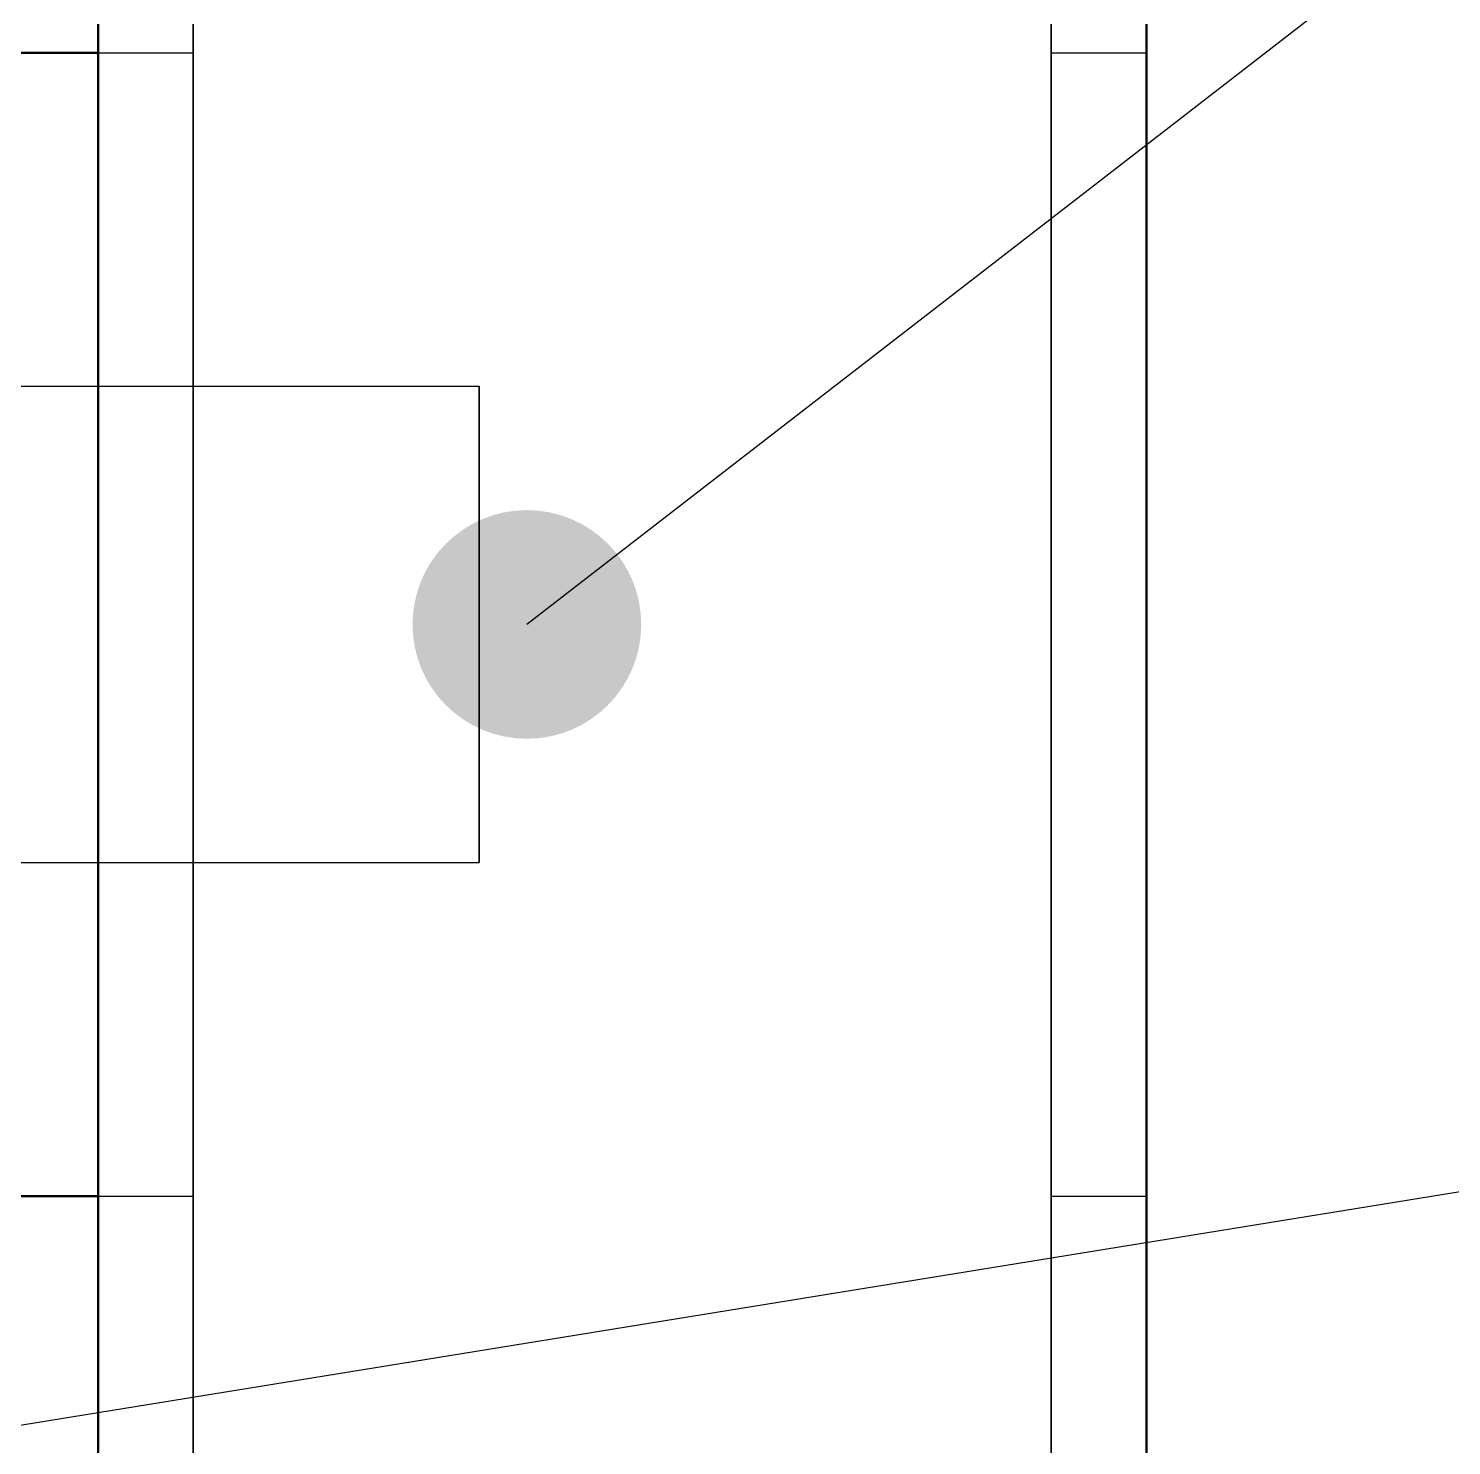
# Model space of a CAD drawing. Header units: millimetres. Extents: x 0 to 420, y 0 to 297.
# Drawn here: x 103.63 to 111.1, y 163.69 to 171.13 of the extents above; entities that cross this region are included whole.
import ezdxf

# ---------------------------------------------------------------- set-up
doc = ezdxf.new("R2010")
doc.units = ezdxf.units.MM
doc.linetypes.add('ISO02-TRAZOS', pattern=[3.75, 3, -0.75])
for name, color, linetype, lineweight in [('01-VISIBLE', 7, 'CONTINUOUS', 50), ('02-OCULTA', 4, 'ISO02-TRAZOS', 25), ('08-FINA', 5, 'CONTINUOUS', 25)]:
    doc.layers.add(name, color=color, linetype=linetype, lineweight=lineweight)

msp = doc.modelspace()

# ---------------------------------------------------------------- hatches: boundary and pattern name
at = {"layer": '08-FINA'}
h = msp.add_hatch(color=7, dxfattribs=at)
h.dxf.hatch_style = 1
edge = h.paths.add_edge_path()
edge.add_arc((106.25, 168), 0.6, 0, 360)

# ---------------------------------------------------------------- linework, layer by layer
at = {"layer": '01-VISIBLE'}
for p, q in [((103.27, 171), (104, 171)), ((103, 165), (104, 165))]:
    msp.add_line(p, q, dxfattribs=at)
for points in [[(104, 171.15), (104, 171.075), (104, 171), (104, 170.925), (104, 170.85), (104, 170.775), (104, 170.7), (104, 170.625), (104, 170.55), (104, 170.475), (104, 170.4), (104, 170.325), (104, 170.25), (104, 170.175), (104, 170.1), (104, 170.025), (104, 169.95), (104, 169.875), (104, 169.8), (104, 169.725), (104, 169.65), (104, 169.575), (104, 169.5), (104, 169.425), (104, 169.35), (104, 169.275), (104, 169.2), (104, 169.125), (104, 169.05), (104, 168.975), (104, 168.9), (104, 168.825), (104, 168.75), (104, 168.675), (104, 168.6), (104, 168.525), (104, 168.45), (104, 168.375), (104, 168.3), (104, 168.225), (104, 168.15), (104, 168.075), (104, 168), (104, 167.925), (104, 167.85), (104, 167.775), (104, 167.7), (104, 167.625), (104, 167.55), (104, 167.475), (104, 167.4), (104, 167.325), (104, 167.25), (104, 167.175), (104, 167.1), (104, 167.025), (104, 166.95), (104, 166.875), (104, 166.8), (104, 166.725), (104, 166.65), (104, 166.575), (104, 166.5), (104, 166.425), (104, 166.35), (104, 166.275), (104, 166.2), (104, 166.125), (104, 166.05), (104, 165.975), (104, 165.9), (104, 165.825), (104, 165.75), (104, 165.675), (104, 165.6), (104, 165.525), (104, 165.45), (104, 165.375), (104, 165.3), (104, 165.225), (104, 165.15), (104, 165.075), (104, 165), (104, 164.925), (104, 164.85), (104, 164.775), (104, 164.7), (104, 164.625), (104, 164.55), (104, 164.475), (104, 164.4), (104, 164.325), (104, 164.25), (104, 164.175), (104, 164.1), (104, 164.025), (104, 163.95), (104, 163.875), (104, 163.8), (104, 163.725), (104, 163.65)], [(109.5, 171.15), (109.5, 171.075), (109.5, 171), (109.5, 170.925), (109.5, 170.85), (109.5, 170.775), (109.5, 170.7), (109.5, 170.625), (109.5, 170.55), (109.5, 170.475), (109.5, 170.4), (109.5, 170.325), (109.5, 170.25), (109.5, 170.175), (109.5, 170.1), (109.5, 170.025), (109.5, 169.95), (109.5, 169.875), (109.5, 169.8), (109.5, 169.725), (109.5, 169.65), (109.5, 169.575), (109.5, 169.5), (109.5, 169.425), (109.5, 169.35), (109.5, 169.275), (109.5, 169.2), (109.5, 169.125), (109.5, 169.05), (109.5, 168.975), (109.5, 168.9), (109.5, 168.825), (109.5, 168.75), (109.5, 168.675), (109.5, 168.6), (109.5, 168.525), (109.5, 168.45), (109.5, 168.375), (109.5, 168.3), (109.5, 168.225), (109.5, 168.15), (109.5, 168.075), (109.5, 168), (109.5, 167.925), (109.5, 167.85), (109.5, 167.775), (109.5, 167.7), (109.5, 167.625), (109.5, 167.55), (109.5, 167.475), (109.5, 167.4), (109.5, 167.325), (109.5, 167.25), (109.5, 167.175), (109.5, 167.1), (109.5, 167.025), (109.5, 166.95), (109.5, 166.875), (109.5, 166.8), (109.5, 166.725), (109.5, 166.65), (109.5, 166.575), (109.5, 166.5), (109.5, 166.425), (109.5, 166.35), (109.5, 166.275), (109.5, 166.2), (109.5, 166.125), (109.5, 166.05), (109.5, 165.975), (109.5, 165.9), (109.5, 165.825), (109.5, 165.75), (109.5, 165.675), (109.5, 165.6), (109.5, 165.525), (109.5, 165.45), (109.5, 165.375), (109.5, 165.3), (109.5, 165.225), (109.5, 165.15), (109.5, 165.075), (109.5, 165), (109.5, 164.925), (109.5, 164.85), (109.5, 164.775), (109.5, 164.7), (109.5, 164.625), (109.5, 164.55), (109.5, 164.475), (109.5, 164.4), (109.5, 164.325), (109.5, 164.25), (109.5, 164.175), (109.5, 164.1), (109.5, 164.025), (109.5, 163.95), (109.5, 163.875), (109.5, 163.8), (109.5, 163.725), (109.5, 163.65)]]:
    msp.add_lwpolyline(points, dxfattribs=at)
at = {"layer": '02-OCULTA'}
for p, q in [((104, 171), (104.5, 171)), ((109, 171), (109.5, 171)), ((103, 169.25), (106, 169.25)), ((103, 166.75), (106, 166.75)), ((104, 165), (104.5, 165)), ((109, 165), (109.5, 165))]:
    msp.add_line(p, q, dxfattribs=at)
for points in [[(104, 163.65), (104, 163.725), (104, 163.8), (104, 163.875), (104, 163.95), (104, 164.025), (104, 164.1), (104, 164.175), (104, 164.25), (104, 164.325), (104, 164.4), (104, 164.475), (104, 164.55), (104, 164.625), (104, 164.7), (104, 164.775), (104, 164.85), (104, 164.925), (104, 165), (104, 165.075), (104, 165.15), (104, 165.225), (104, 165.3), (104, 165.375), (104, 165.45), (104, 165.525), (104, 165.6), (104, 165.675), (104, 165.75), (104, 165.825), (104, 165.9), (104, 165.975), (104, 166.05), (104, 166.125), (104, 166.2), (104, 166.275), (104, 166.35), (104, 166.425), (104, 166.5), (104, 166.575), (104, 166.65), (104, 166.725), (104, 166.8), (104, 166.875), (104, 166.95), (104, 167.025), (104, 167.1), (104, 167.175), (104, 167.25), (104, 167.325), (104, 167.4), (104, 167.475), (104, 167.55), (104, 167.625), (104, 167.7), (104, 167.775), (104, 167.85), (104, 167.925), (104, 168), (104, 168.075), (104, 168.15), (104, 168.225), (104, 168.3), (104, 168.375), (104, 168.45), (104, 168.525), (104, 168.6), (104, 168.675), (104, 168.75), (104, 168.825), (104, 168.9), (104, 168.975), (104, 169.05), (104, 169.125), (104, 169.2), (104, 169.275), (104, 169.35), (104, 169.425), (104, 169.5), (104, 169.575), (104, 169.65), (104, 169.725), (104, 169.8), (104, 169.875), (104, 169.95), (104, 170.025), (104, 170.1), (104, 170.175), (104, 170.25), (104, 170.325), (104, 170.4), (104, 170.475), (104, 170.55), (104, 170.625), (104, 170.7), (104, 170.775), (104, 170.85), (104, 170.925), (104, 171), (104, 171.075), (104, 171.15)], [(104, 171.15), (104, 171.1), (104, 171.05), (104, 171), (104, 170.95), (104, 170.9), (104, 170.85), (104, 170.8), (104, 170.75), (104, 170.7), (104, 170.65), (104, 170.6), (104, 170.55), (104, 170.5), (104, 170.45), (104, 170.4), (104, 170.35), (104, 170.3), (104, 170.25), (104, 170.2), (104, 170.15), (104, 170.1), (104, 170.05), (104, 170), (104, 169.95), (104, 169.9), (104, 169.85), (104, 169.8), (104, 169.75), (104, 169.7), (104, 169.65), (104, 169.6), (104, 169.55), (104, 169.5), (104, 169.45), (104, 169.4), (104, 169.35), (104, 169.3), (104, 169.25), (104, 169.2), (104, 169.15), (104, 169.1), (104, 169.05), (104, 169), (104, 168.95), (104, 168.9), (104, 168.85), (104, 168.8), (104, 168.75), (104, 168.7), (104, 168.65), (104, 168.6), (104, 168.55), (104, 168.5), (104, 168.45), (104, 168.4), (104, 168.35), (104, 168.3), (104, 168.25), (104, 168.2), (104, 168.15), (104, 168.1), (104, 168.05), (104, 168), (104, 167.95), (104, 167.9), (104, 167.85), (104, 167.8), (104, 167.75), (104, 167.7), (104, 167.65), (104, 167.6), (104, 167.55), (104, 167.5), (104, 167.45), (104, 167.4), (104, 167.35), (104, 167.3), (104, 167.25), (104, 167.2), (104, 167.15), (104, 167.1), (104, 167.05), (104, 167), (104, 166.95), (104, 166.9), (104, 166.85), (104, 166.8), (104, 166.75), (104, 166.7), (104, 166.65), (104, 166.6), (104, 166.55), (104, 166.5), (104, 166.45), (104, 166.4), (104, 166.35), (104, 166.3), (104, 166.25), (104, 166.2), (104, 166.15), (104, 166.1), (104, 166.05), (104, 166), (104, 165.95), (104, 165.9), (104, 165.85), (104, 165.8), (104, 165.75), (104, 165.7), (104, 165.65), (104, 165.6), (104, 165.55), (104, 165.5), (104, 165.45), (104, 165.4), (104, 165.35), (104, 165.3), (104, 165.25), (104, 165.2), (104, 165.15), (104, 165.1), (104, 165.05), (104, 165), (104, 164.95), (104, 164.9), (104, 164.85), (104, 164.8), (104, 164.75), (104, 164.7), (104, 164.65), (104, 164.6), (104, 164.55), (104, 164.5), (104, 164.45), (104, 164.4), (104, 164.35), (104, 164.3), (104, 164.25), (104, 164.2), (104, 164.15), (104, 164.1), (104, 164.05), (104, 164), (104, 163.95), (104, 163.9), (104, 163.85), (104, 163.8), (104, 163.75), (104, 163.7), (104, 163.65)], [(104, 163.65), (104, 163.7), (104, 163.75), (104, 163.8), (104, 163.85), (104, 163.9), (104, 163.95), (104, 164), (104, 164.05), (104, 164.1), (104, 164.15), (104, 164.2), (104, 164.25), (104, 164.3), (104, 164.35), (104, 164.4), (104, 164.45), (104, 164.5), (104, 164.55), (104, 164.6), (104, 164.65), (104, 164.7), (104, 164.75), (104, 164.8), (104, 164.85), (104, 164.9), (104, 164.95), (104, 165), (104, 165.05), (104, 165.1), (104, 165.15), (104, 165.2), (104, 165.25), (104, 165.3), (104, 165.35), (104, 165.4), (104, 165.45), (104, 165.5), (104, 165.55), (104, 165.6), (104, 165.65), (104, 165.7), (104, 165.75), (104, 165.8), (104, 165.85), (104, 165.9), (104, 165.95), (104, 166), (104, 166.05), (104, 166.1), (104, 166.15), (104, 166.2), (104, 166.25), (104, 166.3), (104, 166.35), (104, 166.4), (104, 166.45), (104, 166.5), (104, 166.55), (104, 166.6), (104, 166.65), (104, 166.7), (104, 166.75), (104, 166.8), (104, 166.85), (104, 166.9), (104, 166.95), (104, 167), (104, 167.05), (104, 167.1), (104, 167.15), (104, 167.2), (104, 167.25), (104, 167.3), (104, 167.35), (104, 167.4), (104, 167.45), (104, 167.5), (104, 167.55), (104, 167.6), (104, 167.65), (104, 167.7), (104, 167.75), (104, 167.8), (104, 167.85), (104, 167.9), (104, 167.95), (104, 168), (104, 168.05), (104, 168.1), (104, 168.15), (104, 168.2), (104, 168.25), (104, 168.3), (104, 168.35), (104, 168.4), (104, 168.45), (104, 168.5), (104, 168.55), (104, 168.6), (104, 168.65), (104, 168.7), (104, 168.75), (104, 168.8), (104, 168.85), (104, 168.9), (104, 168.95), (104, 169), (104, 169.05), (104, 169.1), (104, 169.15), (104, 169.2), (104, 169.25), (104, 169.3), (104, 169.35), (104, 169.4), (104, 169.45), (104, 169.5), (104, 169.55), (104, 169.6), (104, 169.65), (104, 169.7), (104, 169.75), (104, 169.8), (104, 169.85), (104, 169.9), (104, 169.95), (104, 170), (104, 170.05), (104, 170.1), (104, 170.15), (104, 170.2), (104, 170.25), (104, 170.3), (104, 170.35), (104, 170.4), (104, 170.45), (104, 170.5), (104, 170.55), (104, 170.6), (104, 170.65), (104, 170.7), (104, 170.75), (104, 170.8), (104, 170.85), (104, 170.9), (104, 170.95), (104, 171), (104, 171.05), (104, 171.1), (104, 171.15)], [(104.5, 171.15), (104.5, 171.1), (104.5, 171.05), (104.5, 171), (104.5, 170.95), (104.5, 170.9), (104.5, 170.85), (104.5, 170.8), (104.5, 170.75), (104.5, 170.7), (104.5, 170.65), (104.5, 170.6), (104.5, 170.55), (104.5, 170.5), (104.5, 170.45), (104.5, 170.4), (104.5, 170.35), (104.5, 170.3), (104.5, 170.25), (104.5, 170.2), (104.5, 170.15), (104.5, 170.1), (104.5, 170.05), (104.5, 170), (104.5, 169.95), (104.5, 169.9), (104.5, 169.85), (104.5, 169.8), (104.5, 169.75), (104.5, 169.7), (104.5, 169.65), (104.5, 169.6), (104.5, 169.55), (104.5, 169.5), (104.5, 169.45), (104.5, 169.4), (104.5, 169.35), (104.5, 169.3), (104.5, 169.25), (104.5, 169.2), (104.5, 169.15), (104.5, 169.1), (104.5, 169.05), (104.5, 169), (104.5, 168.95), (104.5, 168.9), (104.5, 168.85), (104.5, 168.8), (104.5, 168.75), (104.5, 168.7), (104.5, 168.65), (104.5, 168.6), (104.5, 168.55), (104.5, 168.5), (104.5, 168.45), (104.5, 168.4), (104.5, 168.35), (104.5, 168.3), (104.5, 168.25), (104.5, 168.2), (104.5, 168.15), (104.5, 168.1), (104.5, 168.05), (104.5, 168), (104.5, 167.95), (104.5, 167.9), (104.5, 167.85), (104.5, 167.8), (104.5, 167.75), (104.5, 167.7), (104.5, 167.65), (104.5, 167.6), (104.5, 167.55), (104.5, 167.5), (104.5, 167.45), (104.5, 167.4), (104.5, 167.35), (104.5, 167.3), (104.5, 167.25), (104.5, 167.2), (104.5, 167.15), (104.5, 167.1), (104.5, 167.05), (104.5, 167), (104.5, 166.95), (104.5, 166.9), (104.5, 166.85), (104.5, 166.8), (104.5, 166.75), (104.5, 166.7), (104.5, 166.65), (104.5, 166.6), (104.5, 166.55), (104.5, 166.5), (104.5, 166.45), (104.5, 166.4), (104.5, 166.35), (104.5, 166.3), (104.5, 166.25), (104.5, 166.2), (104.5, 166.15), (104.5, 166.1), (104.5, 166.05), (104.5, 166), (104.5, 165.95), (104.5, 165.9), (104.5, 165.85), (104.5, 165.8), (104.5, 165.75), (104.5, 165.7), (104.5, 165.65), (104.5, 165.6), (104.5, 165.55), (104.5, 165.5), (104.5, 165.45), (104.5, 165.4), (104.5, 165.35), (104.5, 165.3), (104.5, 165.25), (104.5, 165.2), (104.5, 165.15), (104.5, 165.1), (104.5, 165.05), (104.5, 165), (104.5, 164.95), (104.5, 164.9), (104.5, 164.85), (104.5, 164.8), (104.5, 164.75), (104.5, 164.7), (104.5, 164.65), (104.5, 164.6), (104.5, 164.55), (104.5, 164.5), (104.5, 164.45), (104.5, 164.4), (104.5, 164.35), (104.5, 164.3), (104.5, 164.25), (104.5, 164.2), (104.5, 164.15), (104.5, 164.1), (104.5, 164.05), (104.5, 164), (104.5, 163.95), (104.5, 163.9), (104.5, 163.85), (104.5, 163.8), (104.5, 163.75), (104.5, 163.7), (104.5, 163.65)], [(104.5, 163.65), (104.5, 163.7), (104.5, 163.75), (104.5, 163.8), (104.5, 163.85), (104.5, 163.9), (104.5, 163.95), (104.5, 164), (104.5, 164.05), (104.5, 164.1), (104.5, 164.15), (104.5, 164.2), (104.5, 164.25), (104.5, 164.3), (104.5, 164.35), (104.5, 164.4), (104.5, 164.45), (104.5, 164.5), (104.5, 164.55), (104.5, 164.6), (104.5, 164.65), (104.5, 164.7), (104.5, 164.75), (104.5, 164.8), (104.5, 164.85), (104.5, 164.9), (104.5, 164.95), (104.5, 165), (104.5, 165.05), (104.5, 165.1), (104.5, 165.15), (104.5, 165.2), (104.5, 165.25), (104.5, 165.3), (104.5, 165.35), (104.5, 165.4), (104.5, 165.45), (104.5, 165.5), (104.5, 165.55), (104.5, 165.6), (104.5, 165.65), (104.5, 165.7), (104.5, 165.75), (104.5, 165.8), (104.5, 165.85), (104.5, 165.9), (104.5, 165.95), (104.5, 166), (104.5, 166.05), (104.5, 166.1), (104.5, 166.15), (104.5, 166.2), (104.5, 166.25), (104.5, 166.3), (104.5, 166.35), (104.5, 166.4), (104.5, 166.45), (104.5, 166.5), (104.5, 166.55), (104.5, 166.6), (104.5, 166.65), (104.5, 166.7), (104.5, 166.75), (104.5, 166.8), (104.5, 166.85), (104.5, 166.9), (104.5, 166.95), (104.5, 167), (104.5, 167.05), (104.5, 167.1), (104.5, 167.15), (104.5, 167.2), (104.5, 167.25), (104.5, 167.3), (104.5, 167.35), (104.5, 167.4), (104.5, 167.45), (104.5, 167.5), (104.5, 167.55), (104.5, 167.6), (104.5, 167.65), (104.5, 167.7), (104.5, 167.75), (104.5, 167.8), (104.5, 167.85), (104.5, 167.9), (104.5, 167.95), (104.5, 168), (104.5, 168.05), (104.5, 168.1), (104.5, 168.15), (104.5, 168.2), (104.5, 168.25), (104.5, 168.3), (104.5, 168.35), (104.5, 168.4), (104.5, 168.45), (104.5, 168.5), (104.5, 168.55), (104.5, 168.6), (104.5, 168.65), (104.5, 168.7), (104.5, 168.75), (104.5, 168.8), (104.5, 168.85), (104.5, 168.9), (104.5, 168.95), (104.5, 169), (104.5, 169.05), (104.5, 169.1), (104.5, 169.15), (104.5, 169.2), (104.5, 169.25), (104.5, 169.3), (104.5, 169.35), (104.5, 169.4), (104.5, 169.45), (104.5, 169.5), (104.5, 169.55), (104.5, 169.6), (104.5, 169.65), (104.5, 169.7), (104.5, 169.75), (104.5, 169.8), (104.5, 169.85), (104.5, 169.9), (104.5, 169.95), (104.5, 170), (104.5, 170.05), (104.5, 170.1), (104.5, 170.15), (104.5, 170.2), (104.5, 170.25), (104.5, 170.3), (104.5, 170.35), (104.5, 170.4), (104.5, 170.45), (104.5, 170.5), (104.5, 170.55), (104.5, 170.6), (104.5, 170.65), (104.5, 170.7), (104.5, 170.75), (104.5, 170.8), (104.5, 170.85), (104.5, 170.9), (104.5, 170.95), (104.5, 171), (104.5, 171.05), (104.5, 171.1), (104.5, 171.15)], [(109, 171.15), (109, 171.1), (109, 171.05), (109, 171), (109, 170.95), (109, 170.9), (109, 170.85), (109, 170.8), (109, 170.75), (109, 170.7), (109, 170.65), (109, 170.6), (109, 170.55), (109, 170.5), (109, 170.45), (109, 170.4), (109, 170.35), (109, 170.3), (109, 170.25), (109, 170.2), (109, 170.15), (109, 170.1), (109, 170.05), (109, 170), (109, 169.95), (109, 169.9), (109, 169.85), (109, 169.8), (109, 169.75), (109, 169.7), (109, 169.65), (109, 169.6), (109, 169.55), (109, 169.5), (109, 169.45), (109, 169.4), (109, 169.35), (109, 169.3), (109, 169.25), (109, 169.2), (109, 169.15), (109, 169.1), (109, 169.05), (109, 169), (109, 168.95), (109, 168.9), (109, 168.85), (109, 168.8), (109, 168.75), (109, 168.7), (109, 168.65), (109, 168.6), (109, 168.55), (109, 168.5), (109, 168.45), (109, 168.4), (109, 168.35), (109, 168.3), (109, 168.25), (109, 168.2), (109, 168.15), (109, 168.1), (109, 168.05), (109, 168), (109, 167.95), (109, 167.9), (109, 167.85), (109, 167.8), (109, 167.75), (109, 167.7), (109, 167.65), (109, 167.6), (109, 167.55), (109, 167.5), (109, 167.45), (109, 167.4), (109, 167.35), (109, 167.3), (109, 167.25), (109, 167.2), (109, 167.15), (109, 167.1), (109, 167.05), (109, 167), (109, 166.95), (109, 166.9), (109, 166.85), (109, 166.8), (109, 166.75), (109, 166.7), (109, 166.65), (109, 166.6), (109, 166.55), (109, 166.5), (109, 166.45), (109, 166.4), (109, 166.35), (109, 166.3), (109, 166.25), (109, 166.2), (109, 166.15), (109, 166.1), (109, 166.05), (109, 166), (109, 165.95), (109, 165.9), (109, 165.85), (109, 165.8), (109, 165.75), (109, 165.7), (109, 165.65), (109, 165.6), (109, 165.55), (109, 165.5), (109, 165.45), (109, 165.4), (109, 165.35), (109, 165.3), (109, 165.25), (109, 165.2), (109, 165.15), (109, 165.1), (109, 165.05), (109, 165), (109, 164.95), (109, 164.9), (109, 164.85), (109, 164.8), (109, 164.75), (109, 164.7), (109, 164.65), (109, 164.6), (109, 164.55), (109, 164.5), (109, 164.45), (109, 164.4), (109, 164.35), (109, 164.3), (109, 164.25), (109, 164.2), (109, 164.15), (109, 164.1), (109, 164.05), (109, 164), (109, 163.95), (109, 163.9), (109, 163.85), (109, 163.8), (109, 163.75), (109, 163.7), (109, 163.65)], [(109, 163.65), (109, 163.7), (109, 163.75), (109, 163.8), (109, 163.85), (109, 163.9), (109, 163.95), (109, 164), (109, 164.05), (109, 164.1), (109, 164.15), (109, 164.2), (109, 164.25), (109, 164.3), (109, 164.35), (109, 164.4), (109, 164.45), (109, 164.5), (109, 164.55), (109, 164.6), (109, 164.65), (109, 164.7), (109, 164.75), (109, 164.8), (109, 164.85), (109, 164.9), (109, 164.95), (109, 165), (109, 165.05), (109, 165.1), (109, 165.15), (109, 165.2), (109, 165.25), (109, 165.3), (109, 165.35), (109, 165.4), (109, 165.45), (109, 165.5), (109, 165.55), (109, 165.6), (109, 165.65), (109, 165.7), (109, 165.75), (109, 165.8), (109, 165.85), (109, 165.9), (109, 165.95), (109, 166), (109, 166.05), (109, 166.1), (109, 166.15), (109, 166.2), (109, 166.25), (109, 166.3), (109, 166.35), (109, 166.4), (109, 166.45), (109, 166.5), (109, 166.55), (109, 166.6), (109, 166.65), (109, 166.7), (109, 166.75), (109, 166.8), (109, 166.85), (109, 166.9), (109, 166.95), (109, 167), (109, 167.05), (109, 167.1), (109, 167.15), (109, 167.2), (109, 167.25), (109, 167.3), (109, 167.35), (109, 167.4), (109, 167.45), (109, 167.5), (109, 167.55), (109, 167.6), (109, 167.65), (109, 167.7), (109, 167.75), (109, 167.8), (109, 167.85), (109, 167.9), (109, 167.95), (109, 168), (109, 168.05), (109, 168.1), (109, 168.15), (109, 168.2), (109, 168.25), (109, 168.3), (109, 168.35), (109, 168.4), (109, 168.45), (109, 168.5), (109, 168.55), (109, 168.6), (109, 168.65), (109, 168.7), (109, 168.75), (109, 168.8), (109, 168.85), (109, 168.9), (109, 168.95), (109, 169), (109, 169.05), (109, 169.1), (109, 169.15), (109, 169.2), (109, 169.25), (109, 169.3), (109, 169.35), (109, 169.4), (109, 169.45), (109, 169.5), (109, 169.55), (109, 169.6), (109, 169.65), (109, 169.7), (109, 169.75), (109, 169.8), (109, 169.85), (109, 169.9), (109, 169.95), (109, 170), (109, 170.05), (109, 170.1), (109, 170.15), (109, 170.2), (109, 170.25), (109, 170.3), (109, 170.35), (109, 170.4), (109, 170.45), (109, 170.5), (109, 170.55), (109, 170.6), (109, 170.65), (109, 170.7), (109, 170.75), (109, 170.8), (109, 170.85), (109, 170.9), (109, 170.95), (109, 171), (109, 171.05), (109, 171.1), (109, 171.15)], [(109.5, 163.65), (109.5, 163.725), (109.5, 163.8), (109.5, 163.875), (109.5, 163.95), (109.5, 164.025), (109.5, 164.1), (109.5, 164.175), (109.5, 164.25), (109.5, 164.325), (109.5, 164.4), (109.5, 164.475), (109.5, 164.55), (109.5, 164.625), (109.5, 164.7), (109.5, 164.775), (109.5, 164.85), (109.5, 164.925), (109.5, 165), (109.5, 165.075), (109.5, 165.15), (109.5, 165.225), (109.5, 165.3), (109.5, 165.375), (109.5, 165.45), (109.5, 165.525), (109.5, 165.6), (109.5, 165.675), (109.5, 165.75), (109.5, 165.825), (109.5, 165.9), (109.5, 165.975), (109.5, 166.05), (109.5, 166.125), (109.5, 166.2), (109.5, 166.275), (109.5, 166.35), (109.5, 166.425), (109.5, 166.5), (109.5, 166.575), (109.5, 166.65), (109.5, 166.725), (109.5, 166.8), (109.5, 166.875), (109.5, 166.95), (109.5, 167.025), (109.5, 167.1), (109.5, 167.175), (109.5, 167.25), (109.5, 167.325), (109.5, 167.4), (109.5, 167.475), (109.5, 167.55), (109.5, 167.625), (109.5, 167.7), (109.5, 167.775), (109.5, 167.85), (109.5, 167.925), (109.5, 168), (109.5, 168.075), (109.5, 168.15), (109.5, 168.225), (109.5, 168.3), (109.5, 168.375), (109.5, 168.45), (109.5, 168.525), (109.5, 168.6), (109.5, 168.675), (109.5, 168.75), (109.5, 168.825), (109.5, 168.9), (109.5, 168.975), (109.5, 169.05), (109.5, 169.125), (109.5, 169.2), (109.5, 169.275), (109.5, 169.35), (109.5, 169.425), (109.5, 169.5), (109.5, 169.575), (109.5, 169.65), (109.5, 169.725), (109.5, 169.8), (109.5, 169.875), (109.5, 169.95), (109.5, 170.025), (109.5, 170.1), (109.5, 170.175), (109.5, 170.25), (109.5, 170.325), (109.5, 170.4), (109.5, 170.475), (109.5, 170.55), (109.5, 170.625), (109.5, 170.7), (109.5, 170.775), (109.5, 170.85), (109.5, 170.925), (109.5, 171), (109.5, 171.075), (109.5, 171.15)], [(109.5, 171.15), (109.5, 171.1), (109.5, 171.05), (109.5, 171), (109.5, 170.95), (109.5, 170.9), (109.5, 170.85), (109.5, 170.8), (109.5, 170.75), (109.5, 170.7), (109.5, 170.65), (109.5, 170.6), (109.5, 170.55), (109.5, 170.5), (109.5, 170.45), (109.5, 170.4), (109.5, 170.35), (109.5, 170.3), (109.5, 170.25), (109.5, 170.2), (109.5, 170.15), (109.5, 170.1), (109.5, 170.05), (109.5, 170), (109.5, 169.95), (109.5, 169.9), (109.5, 169.85), (109.5, 169.8), (109.5, 169.75), (109.5, 169.7), (109.5, 169.65), (109.5, 169.6), (109.5, 169.55), (109.5, 169.5), (109.5, 169.45), (109.5, 169.4), (109.5, 169.35), (109.5, 169.3), (109.5, 169.25), (109.5, 169.2), (109.5, 169.15), (109.5, 169.1), (109.5, 169.05), (109.5, 169), (109.5, 168.95), (109.5, 168.9), (109.5, 168.85), (109.5, 168.8), (109.5, 168.75), (109.5, 168.7), (109.5, 168.65), (109.5, 168.6), (109.5, 168.55), (109.5, 168.5), (109.5, 168.45), (109.5, 168.4), (109.5, 168.35), (109.5, 168.3), (109.5, 168.25), (109.5, 168.2), (109.5, 168.15), (109.5, 168.1), (109.5, 168.05), (109.5, 168), (109.5, 167.95), (109.5, 167.9), (109.5, 167.85), (109.5, 167.8), (109.5, 167.75), (109.5, 167.7), (109.5, 167.65), (109.5, 167.6), (109.5, 167.55), (109.5, 167.5), (109.5, 167.45), (109.5, 167.4), (109.5, 167.35), (109.5, 167.3), (109.5, 167.25), (109.5, 167.2), (109.5, 167.15), (109.5, 167.1), (109.5, 167.05), (109.5, 167), (109.5, 166.95), (109.5, 166.9), (109.5, 166.85), (109.5, 166.8), (109.5, 166.75), (109.5, 166.7), (109.5, 166.65), (109.5, 166.6), (109.5, 166.55), (109.5, 166.5), (109.5, 166.45), (109.5, 166.4), (109.5, 166.35), (109.5, 166.3), (109.5, 166.25), (109.5, 166.2), (109.5, 166.15), (109.5, 166.1), (109.5, 166.05), (109.5, 166), (109.5, 165.95), (109.5, 165.9), (109.5, 165.85), (109.5, 165.8), (109.5, 165.75), (109.5, 165.7), (109.5, 165.65), (109.5, 165.6), (109.5, 165.55), (109.5, 165.5), (109.5, 165.45), (109.5, 165.4), (109.5, 165.35), (109.5, 165.3), (109.5, 165.25), (109.5, 165.2), (109.5, 165.15), (109.5, 165.1), (109.5, 165.05), (109.5, 165), (109.5, 164.95), (109.5, 164.9), (109.5, 164.85), (109.5, 164.8), (109.5, 164.75), (109.5, 164.7), (109.5, 164.65), (109.5, 164.6), (109.5, 164.55), (109.5, 164.5), (109.5, 164.45), (109.5, 164.4), (109.5, 164.35), (109.5, 164.3), (109.5, 164.25), (109.5, 164.2), (109.5, 164.15), (109.5, 164.1), (109.5, 164.05), (109.5, 164), (109.5, 163.95), (109.5, 163.9), (109.5, 163.85), (109.5, 163.8), (109.5, 163.75), (109.5, 163.7), (109.5, 163.65)], [(109.5, 163.65), (109.5, 163.7), (109.5, 163.75), (109.5, 163.8), (109.5, 163.85), (109.5, 163.9), (109.5, 163.95), (109.5, 164), (109.5, 164.05), (109.5, 164.1), (109.5, 164.15), (109.5, 164.2), (109.5, 164.25), (109.5, 164.3), (109.5, 164.35), (109.5, 164.4), (109.5, 164.45), (109.5, 164.5), (109.5, 164.55), (109.5, 164.6), (109.5, 164.65), (109.5, 164.7), (109.5, 164.75), (109.5, 164.8), (109.5, 164.85), (109.5, 164.9), (109.5, 164.95), (109.5, 165), (109.5, 165.05), (109.5, 165.1), (109.5, 165.15), (109.5, 165.2), (109.5, 165.25), (109.5, 165.3), (109.5, 165.35), (109.5, 165.4), (109.5, 165.45), (109.5, 165.5), (109.5, 165.55), (109.5, 165.6), (109.5, 165.65), (109.5, 165.7), (109.5, 165.75), (109.5, 165.8), (109.5, 165.85), (109.5, 165.9), (109.5, 165.95), (109.5, 166), (109.5, 166.05), (109.5, 166.1), (109.5, 166.15), (109.5, 166.2), (109.5, 166.25), (109.5, 166.3), (109.5, 166.35), (109.5, 166.4), (109.5, 166.45), (109.5, 166.5), (109.5, 166.55), (109.5, 166.6), (109.5, 166.65), (109.5, 166.7), (109.5, 166.75), (109.5, 166.8), (109.5, 166.85), (109.5, 166.9), (109.5, 166.95), (109.5, 167), (109.5, 167.05), (109.5, 167.1), (109.5, 167.15), (109.5, 167.2), (109.5, 167.25), (109.5, 167.3), (109.5, 167.35), (109.5, 167.4), (109.5, 167.45), (109.5, 167.5), (109.5, 167.55), (109.5, 167.6), (109.5, 167.65), (109.5, 167.7), (109.5, 167.75), (109.5, 167.8), (109.5, 167.85), (109.5, 167.9), (109.5, 167.95), (109.5, 168), (109.5, 168.05), (109.5, 168.1), (109.5, 168.15), (109.5, 168.2), (109.5, 168.25), (109.5, 168.3), (109.5, 168.35), (109.5, 168.4), (109.5, 168.45), (109.5, 168.5), (109.5, 168.55), (109.5, 168.6), (109.5, 168.65), (109.5, 168.7), (109.5, 168.75), (109.5, 168.8), (109.5, 168.85), (109.5, 168.9), (109.5, 168.95), (109.5, 169), (109.5, 169.05), (109.5, 169.1), (109.5, 169.15), (109.5, 169.2), (109.5, 169.25), (109.5, 169.3), (109.5, 169.35), (109.5, 169.4), (109.5, 169.45), (109.5, 169.5), (109.5, 169.55), (109.5, 169.6), (109.5, 169.65), (109.5, 169.7), (109.5, 169.75), (109.5, 169.8), (109.5, 169.85), (109.5, 169.9), (109.5, 169.95), (109.5, 170), (109.5, 170.05), (109.5, 170.1), (109.5, 170.15), (109.5, 170.2), (109.5, 170.25), (109.5, 170.3), (109.5, 170.35), (109.5, 170.4), (109.5, 170.45), (109.5, 170.5), (109.5, 170.55), (109.5, 170.6), (109.5, 170.65), (109.5, 170.7), (109.5, 170.75), (109.5, 170.8), (109.5, 170.85), (109.5, 170.9), (109.5, 170.95), (109.5, 171), (109.5, 171.05), (109.5, 171.1), (109.5, 171.15)], [(104.5, 171), (104.5, 170.95), (104.5, 170.9), (104.5, 170.85), (104.5, 170.8), (104.5, 170.75), (104.5, 170.7), (104.5, 170.65), (104.5, 170.6), (104.5, 170.55), (104.5, 170.5), (104.5, 170.45), (104.5, 170.4), (104.5, 170.35), (104.5, 170.3), (104.5, 170.25), (104.5, 170.2), (104.5, 170.15), (104.5, 170.1), (104.5, 170.05), (104.5, 170), (104.5, 169.95), (104.5, 169.9), (104.5, 169.85), (104.5, 169.8), (104.5, 169.75), (104.5, 169.7), (104.5, 169.65), (104.5, 169.6), (104.5, 169.55), (104.5, 169.5), (104.5, 169.45), (104.5, 169.4), (104.5, 169.35), (104.5, 169.3), (104.5, 169.25), (104.5, 169.2), (104.5, 169.15), (104.5, 169.1), (104.5, 169.05), (104.5, 169), (104.5, 168.95), (104.5, 168.9), (104.5, 168.85), (104.5, 168.8), (104.5, 168.75), (104.5, 168.7), (104.5, 168.65), (104.5, 168.6), (104.5, 168.55), (104.5, 168.5), (104.5, 168.45), (104.5, 168.4), (104.5, 168.35), (104.5, 168.3), (104.5, 168.25), (104.5, 168.2), (104.5, 168.15), (104.5, 168.1), (104.5, 168.05), (104.5, 168), (104.5, 167.95), (104.5, 167.9), (104.5, 167.85), (104.5, 167.8), (104.5, 167.75), (104.5, 167.7), (104.5, 167.65), (104.5, 167.6), (104.5, 167.55), (104.5, 167.5), (104.5, 167.45), (104.5, 167.4), (104.5, 167.35), (104.5, 167.3), (104.5, 167.25), (104.5, 167.2), (104.5, 167.15), (104.5, 167.1), (104.5, 167.05), (104.5, 167), (104.5, 166.95), (104.5, 166.9), (104.5, 166.85), (104.5, 166.8), (104.5, 166.75), (104.5, 166.7), (104.5, 166.65), (104.5, 166.6), (104.5, 166.55), (104.5, 166.5), (104.5, 166.45), (104.5, 166.4), (104.5, 166.35), (104.5, 166.3), (104.5, 166.25), (104.5, 166.2), (104.5, 166.15), (104.5, 166.1), (104.5, 166.05), (104.5, 166), (104.5, 165.95), (104.5, 165.9), (104.5, 165.85), (104.5, 165.8), (104.5, 165.75), (104.5, 165.7), (104.5, 165.65), (104.5, 165.6), (104.5, 165.55), (104.5, 165.5), (104.5, 165.45), (104.5, 165.4), (104.5, 165.35), (104.5, 165.3), (104.5, 165.25), (104.5, 165.2), (104.5, 165.15), (104.5, 165.1), (104.5, 165.05), (104.5, 165)], [(104.5, 165), (104.5, 165.05), (104.5, 165.1), (104.5, 165.15), (104.5, 165.2), (104.5, 165.25), (104.5, 165.3), (104.5, 165.35), (104.5, 165.4), (104.5, 165.45), (104.5, 165.5), (104.5, 165.55), (104.5, 165.6), (104.5, 165.65), (104.5, 165.7), (104.5, 165.75), (104.5, 165.8), (104.5, 165.85), (104.5, 165.9), (104.5, 165.95), (104.5, 166), (104.5, 166.05), (104.5, 166.1), (104.5, 166.15), (104.5, 166.2), (104.5, 166.25), (104.5, 166.3), (104.5, 166.35), (104.5, 166.4), (104.5, 166.45), (104.5, 166.5), (104.5, 166.55), (104.5, 166.6), (104.5, 166.65), (104.5, 166.7), (104.5, 166.75), (104.5, 166.8), (104.5, 166.85), (104.5, 166.9), (104.5, 166.95), (104.5, 167), (104.5, 167.05), (104.5, 167.1), (104.5, 167.15), (104.5, 167.2), (104.5, 167.25), (104.5, 167.3), (104.5, 167.35), (104.5, 167.4), (104.5, 167.45), (104.5, 167.5), (104.5, 167.55), (104.5, 167.6), (104.5, 167.65), (104.5, 167.7), (104.5, 167.75), (104.5, 167.8), (104.5, 167.85), (104.5, 167.9), (104.5, 167.95), (104.5, 168), (104.5, 168.05), (104.5, 168.1), (104.5, 168.15), (104.5, 168.2), (104.5, 168.25), (104.5, 168.3), (104.5, 168.35), (104.5, 168.4), (104.5, 168.45), (104.5, 168.5), (104.5, 168.55), (104.5, 168.6), (104.5, 168.65), (104.5, 168.7), (104.5, 168.75), (104.5, 168.8), (104.5, 168.85), (104.5, 168.9), (104.5, 168.95), (104.5, 169), (104.5, 169.05), (104.5, 169.1), (104.5, 169.15), (104.5, 169.2), (104.5, 169.25), (104.5, 169.3), (104.5, 169.35), (104.5, 169.4), (104.5, 169.45), (104.5, 169.5), (104.5, 169.55), (104.5, 169.6), (104.5, 169.65), (104.5, 169.7), (104.5, 169.75), (104.5, 169.8), (104.5, 169.85), (104.5, 169.9), (104.5, 169.95), (104.5, 170), (104.5, 170.05), (104.5, 170.1), (104.5, 170.15), (104.5, 170.2), (104.5, 170.25), (104.5, 170.3), (104.5, 170.35), (104.5, 170.4), (104.5, 170.45), (104.5, 170.5), (104.5, 170.55), (104.5, 170.6), (104.5, 170.65), (104.5, 170.7), (104.5, 170.75), (104.5, 170.8), (104.5, 170.85), (104.5, 170.9), (104.5, 170.95), (104.5, 171)], [(109, 171), (109, 170.95), (109, 170.9), (109, 170.85), (109, 170.8), (109, 170.75), (109, 170.7), (109, 170.65), (109, 170.6), (109, 170.55), (109, 170.5), (109, 170.45), (109, 170.4), (109, 170.35), (109, 170.3), (109, 170.25), (109, 170.2), (109, 170.15), (109, 170.1), (109, 170.05), (109, 170), (109, 169.95), (109, 169.9), (109, 169.85), (109, 169.8), (109, 169.75), (109, 169.7), (109, 169.65), (109, 169.6), (109, 169.55), (109, 169.5), (109, 169.45), (109, 169.4), (109, 169.35), (109, 169.3), (109, 169.25), (109, 169.2), (109, 169.15), (109, 169.1), (109, 169.05), (109, 169), (109, 168.95), (109, 168.9), (109, 168.85), (109, 168.8), (109, 168.75), (109, 168.7), (109, 168.65), (109, 168.6), (109, 168.55), (109, 168.5), (109, 168.45), (109, 168.4), (109, 168.35), (109, 168.3), (109, 168.25), (109, 168.2), (109, 168.15), (109, 168.1), (109, 168.05), (109, 168), (109, 167.95), (109, 167.9), (109, 167.85), (109, 167.8), (109, 167.75), (109, 167.7), (109, 167.65), (109, 167.6), (109, 167.55), (109, 167.5), (109, 167.45), (109, 167.4), (109, 167.35), (109, 167.3), (109, 167.25), (109, 167.2), (109, 167.15), (109, 167.1), (109, 167.05), (109, 167), (109, 166.95), (109, 166.9), (109, 166.85), (109, 166.8), (109, 166.75), (109, 166.7), (109, 166.65), (109, 166.6), (109, 166.55), (109, 166.5), (109, 166.45), (109, 166.4), (109, 166.35), (109, 166.3), (109, 166.25), (109, 166.2), (109, 166.15), (109, 166.1), (109, 166.05), (109, 166), (109, 165.95), (109, 165.9), (109, 165.85), (109, 165.8), (109, 165.75), (109, 165.7), (109, 165.65), (109, 165.6), (109, 165.55), (109, 165.5), (109, 165.45), (109, 165.4), (109, 165.35), (109, 165.3), (109, 165.25), (109, 165.2), (109, 165.15), (109, 165.1), (109, 165.05), (109, 165)], [(109, 165), (109, 165.05), (109, 165.1), (109, 165.15), (109, 165.2), (109, 165.25), (109, 165.3), (109, 165.35), (109, 165.4), (109, 165.45), (109, 165.5), (109, 165.55), (109, 165.6), (109, 165.65), (109, 165.7), (109, 165.75), (109, 165.8), (109, 165.85), (109, 165.9), (109, 165.95), (109, 166), (109, 166.05), (109, 166.1), (109, 166.15), (109, 166.2), (109, 166.25), (109, 166.3), (109, 166.35), (109, 166.4), (109, 166.45), (109, 166.5), (109, 166.55), (109, 166.6), (109, 166.65), (109, 166.7), (109, 166.75), (109, 166.8), (109, 166.85), (109, 166.9), (109, 166.95), (109, 167), (109, 167.05), (109, 167.1), (109, 167.15), (109, 167.2), (109, 167.25), (109, 167.3), (109, 167.35), (109, 167.4), (109, 167.45), (109, 167.5), (109, 167.55), (109, 167.6), (109, 167.65), (109, 167.7), (109, 167.75), (109, 167.8), (109, 167.85), (109, 167.9), (109, 167.95), (109, 168), (109, 168.05), (109, 168.1), (109, 168.15), (109, 168.2), (109, 168.25), (109, 168.3), (109, 168.35), (109, 168.4), (109, 168.45), (109, 168.5), (109, 168.55), (109, 168.6), (109, 168.65), (109, 168.7), (109, 168.75), (109, 168.8), (109, 168.85), (109, 168.9), (109, 168.95), (109, 169), (109, 169.05), (109, 169.1), (109, 169.15), (109, 169.2), (109, 169.25), (109, 169.3), (109, 169.35), (109, 169.4), (109, 169.45), (109, 169.5), (109, 169.55), (109, 169.6), (109, 169.65), (109, 169.7), (109, 169.75), (109, 169.8), (109, 169.85), (109, 169.9), (109, 169.95), (109, 170), (109, 170.05), (109, 170.1), (109, 170.15), (109, 170.2), (109, 170.25), (109, 170.3), (109, 170.35), (109, 170.4), (109, 170.45), (109, 170.5), (109, 170.55), (109, 170.6), (109, 170.65), (109, 170.7), (109, 170.75), (109, 170.8), (109, 170.85), (109, 170.9), (109, 170.95), (109, 171)], [(109.5, 171), (109.5, 170.95), (109.5, 170.9), (109.5, 170.85), (109.5, 170.8), (109.5, 170.75), (109.5, 170.7), (109.5, 170.65), (109.5, 170.6), (109.5, 170.55), (109.5, 170.5), (109.5, 170.45), (109.5, 170.4), (109.5, 170.35), (109.5, 170.3), (109.5, 170.25), (109.5, 170.2), (109.5, 170.15), (109.5, 170.1), (109.5, 170.05), (109.5, 170), (109.5, 169.95), (109.5, 169.9), (109.5, 169.85), (109.5, 169.8), (109.5, 169.75), (109.5, 169.7), (109.5, 169.65), (109.5, 169.6), (109.5, 169.55), (109.5, 169.5), (109.5, 169.45), (109.5, 169.4), (109.5, 169.35), (109.5, 169.3), (109.5, 169.25), (109.5, 169.2), (109.5, 169.15), (109.5, 169.1), (109.5, 169.05), (109.5, 169), (109.5, 168.95), (109.5, 168.9), (109.5, 168.85), (109.5, 168.8), (109.5, 168.75), (109.5, 168.7), (109.5, 168.65), (109.5, 168.6), (109.5, 168.55), (109.5, 168.5), (109.5, 168.45), (109.5, 168.4), (109.5, 168.35), (109.5, 168.3), (109.5, 168.25), (109.5, 168.2), (109.5, 168.15), (109.5, 168.1), (109.5, 168.05), (109.5, 168), (109.5, 167.95), (109.5, 167.9), (109.5, 167.85), (109.5, 167.8), (109.5, 167.75), (109.5, 167.7), (109.5, 167.65), (109.5, 167.6), (109.5, 167.55), (109.5, 167.5), (109.5, 167.45), (109.5, 167.4), (109.5, 167.35), (109.5, 167.3), (109.5, 167.25), (109.5, 167.2), (109.5, 167.15), (109.5, 167.1), (109.5, 167.05), (109.5, 167), (109.5, 166.95), (109.5, 166.9), (109.5, 166.85), (109.5, 166.8), (109.5, 166.75), (109.5, 166.7), (109.5, 166.65), (109.5, 166.6), (109.5, 166.55), (109.5, 166.5), (109.5, 166.45), (109.5, 166.4), (109.5, 166.35), (109.5, 166.3), (109.5, 166.25), (109.5, 166.2), (109.5, 166.15), (109.5, 166.1), (109.5, 166.05), (109.5, 166), (109.5, 165.95), (109.5, 165.9), (109.5, 165.85), (109.5, 165.8), (109.5, 165.75), (109.5, 165.7), (109.5, 165.65), (109.5, 165.6), (109.5, 165.55), (109.5, 165.5), (109.5, 165.45), (109.5, 165.4), (109.5, 165.35), (109.5, 165.3), (109.5, 165.25), (109.5, 165.2), (109.5, 165.15), (109.5, 165.1), (109.5, 165.05), (109.5, 165)], [(109.5, 165), (109.5, 165.05), (109.5, 165.1), (109.5, 165.15), (109.5, 165.2), (109.5, 165.25), (109.5, 165.3), (109.5, 165.35), (109.5, 165.4), (109.5, 165.45), (109.5, 165.5), (109.5, 165.55), (109.5, 165.6), (109.5, 165.65), (109.5, 165.7), (109.5, 165.75), (109.5, 165.8), (109.5, 165.85), (109.5, 165.9), (109.5, 165.95), (109.5, 166), (109.5, 166.05), (109.5, 166.1), (109.5, 166.15), (109.5, 166.2), (109.5, 166.25), (109.5, 166.3), (109.5, 166.35), (109.5, 166.4), (109.5, 166.45), (109.5, 166.5), (109.5, 166.55), (109.5, 166.6), (109.5, 166.65), (109.5, 166.7), (109.5, 166.75), (109.5, 166.8), (109.5, 166.85), (109.5, 166.9), (109.5, 166.95), (109.5, 167), (109.5, 167.05), (109.5, 167.1), (109.5, 167.15), (109.5, 167.2), (109.5, 167.25), (109.5, 167.3), (109.5, 167.35), (109.5, 167.4), (109.5, 167.45), (109.5, 167.5), (109.5, 167.55), (109.5, 167.6), (109.5, 167.65), (109.5, 167.7), (109.5, 167.75), (109.5, 167.8), (109.5, 167.85), (109.5, 167.9), (109.5, 167.95), (109.5, 168), (109.5, 168.05), (109.5, 168.1), (109.5, 168.15), (109.5, 168.2), (109.5, 168.25), (109.5, 168.3), (109.5, 168.35), (109.5, 168.4), (109.5, 168.45), (109.5, 168.5), (109.5, 168.55), (109.5, 168.6), (109.5, 168.65), (109.5, 168.7), (109.5, 168.75), (109.5, 168.8), (109.5, 168.85), (109.5, 168.9), (109.5, 168.95), (109.5, 169), (109.5, 169.05), (109.5, 169.1), (109.5, 169.15), (109.5, 169.2), (109.5, 169.25), (109.5, 169.3), (109.5, 169.35), (109.5, 169.4), (109.5, 169.45), (109.5, 169.5), (109.5, 169.55), (109.5, 169.6), (109.5, 169.65), (109.5, 169.7), (109.5, 169.75), (109.5, 169.8), (109.5, 169.85), (109.5, 169.9), (109.5, 169.95), (109.5, 170), (109.5, 170.05), (109.5, 170.1), (109.5, 170.15), (109.5, 170.2), (109.5, 170.25), (109.5, 170.3), (109.5, 170.35), (109.5, 170.4), (109.5, 170.45), (109.5, 170.5), (109.5, 170.55), (109.5, 170.6), (109.5, 170.65), (109.5, 170.7), (109.5, 170.75), (109.5, 170.8), (109.5, 170.85), (109.5, 170.9), (109.5, 170.95), (109.5, 171)], [(106, 169.25), (106, 169.2), (106, 169.15), (106, 169.1), (106, 169.05), (106, 169), (106, 168.95), (106, 168.9), (106, 168.85), (106, 168.8), (106, 168.75), (106, 168.7), (106, 168.65), (106, 168.6), (106, 168.55), (106, 168.5), (106, 168.45), (106, 168.4), (106, 168.35), (106, 168.3), (106, 168.25), (106, 168.2), (106, 168.15), (106, 168.1), (106, 168.05), (106, 168), (106, 167.95), (106, 167.9), (106, 167.85), (106, 167.8), (106, 167.75), (106, 167.7), (106, 167.65), (106, 167.6), (106, 167.55), (106, 167.5), (106, 167.45), (106, 167.4), (106, 167.35), (106, 167.3), (106, 167.25), (106, 167.2), (106, 167.15), (106, 167.1), (106, 167.05), (106, 167), (106, 166.95), (106, 166.9), (106, 166.85), (106, 166.8), (106, 166.75)], [(106, 166.75), (106, 166.8), (106, 166.85), (106, 166.9), (106, 166.95), (106, 167), (106, 167.05), (106, 167.1), (106, 167.15), (106, 167.2), (106, 167.25), (106, 167.3), (106, 167.35), (106, 167.4), (106, 167.45), (106, 167.5), (106, 167.55), (106, 167.6), (106, 167.65), (106, 167.7), (106, 167.75), (106, 167.8), (106, 167.85), (106, 167.9), (106, 167.95), (106, 168), (106, 168.05), (106, 168.1), (106, 168.15), (106, 168.2), (106, 168.25), (106, 168.3), (106, 168.35), (106, 168.4), (106, 168.45), (106, 168.5), (106, 168.55), (106, 168.6), (106, 168.65), (106, 168.7), (106, 168.75), (106, 168.8), (106, 168.85), (106, 168.9), (106, 168.95), (106, 169), (106, 169.05), (106, 169.1), (106, 169.15), (106, 169.2), (106, 169.25)]]:
    msp.add_lwpolyline(points, dxfattribs=at)
at = {"layer": '08-FINA'}
for p, q in [((126.3371, 183.5513), (106.25, 168)), ((125.5516, 167.3595), (91.5888, 161.85))]:
    msp.add_line(p, q, dxfattribs=at)

doc.saveas('drawing.dxf')
